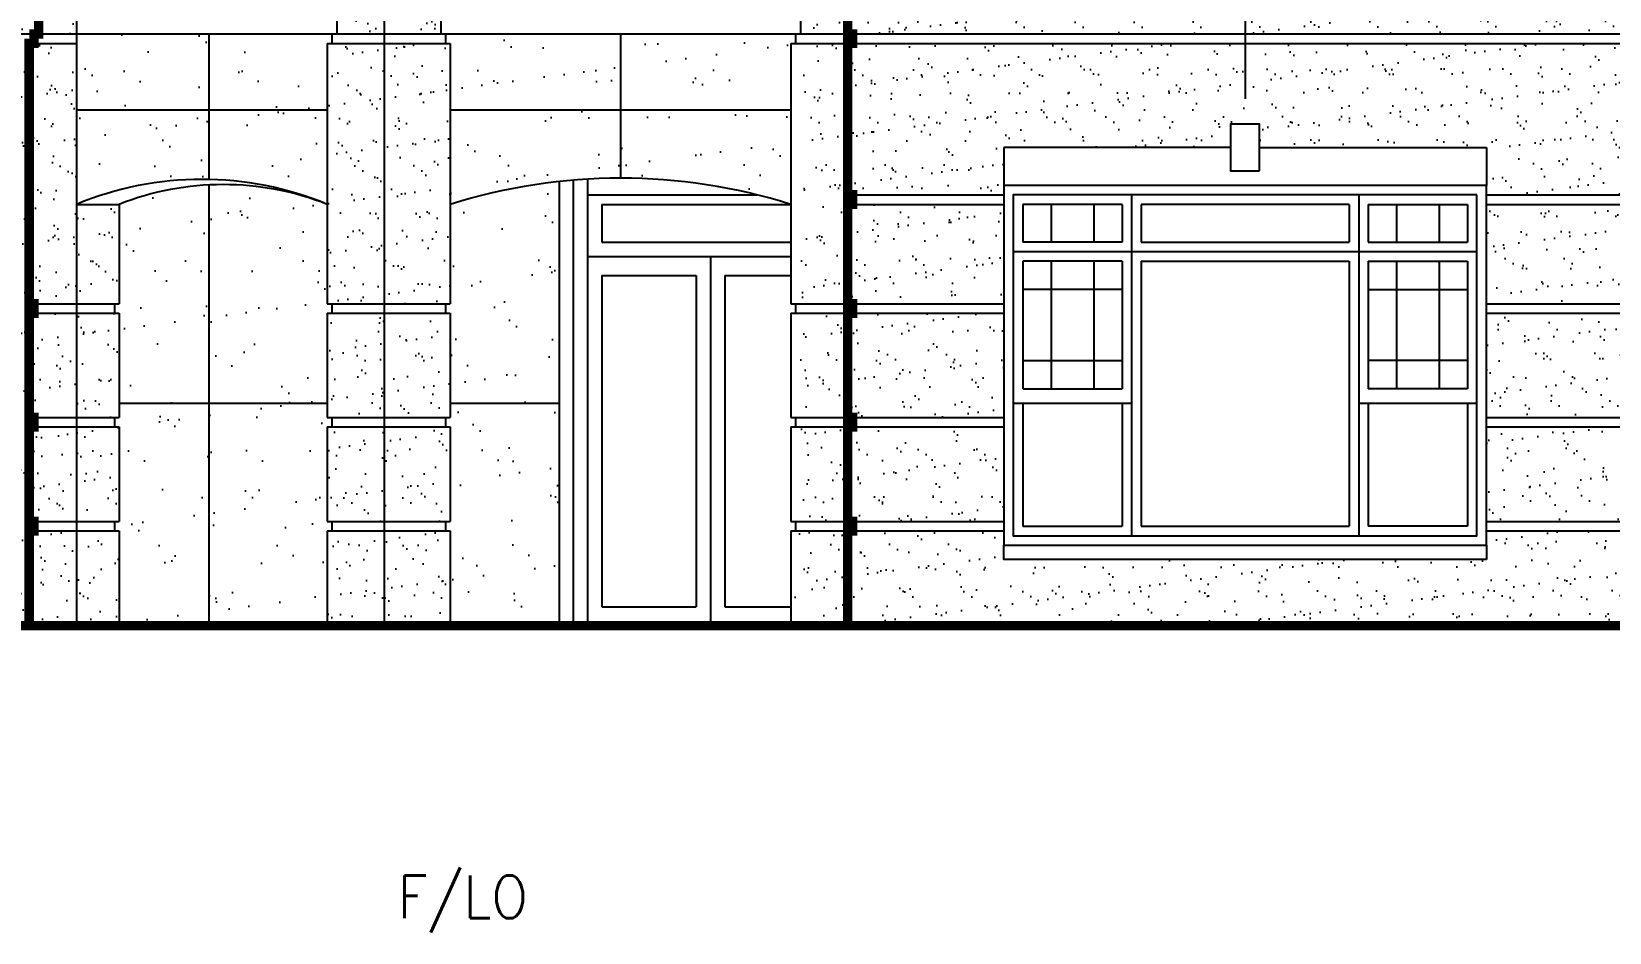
# Model space of a CAD drawing. Header units: inches. Extents: x 495 to 2623, y 393 to 2134.
# Drawn here: x 729.8 to 1063.3, y 1483.2 to 1673.5 of the extents above; entities that cross this region are included whole.
import ezdxf

# ---------------------------------------------------------------- set-up
doc = ezdxf.new("R2010")
doc.units = ezdxf.units.IN
doc.header["$LTSCALE"] = 0.5
doc.header["$MEASUREMENT"] = 0
for name, color, linetype in [('A-ANNO-NOTE', 7, 'Continuous'), ('A-DOOR', 3, 'Continuous'), ('A-ELEV', 2, 'Continuous'), ('A-ELEV-OTLN', 5, 'Continuous'), ('A-ELEV-PATT', 8, 'Continuous'), ('A-GLAZ-FULL', 3, 'Continuous'), ('A-SECT-IDEN', 7, 'Continuous')]:
    doc.layers.add(name, color=color, linetype=linetype)
doc.styles.add('NOTE', font='romans.shx', dxfattribs={"width": 0.9})

msp = doc.modelspace()

# ---------------------------------------------------------------- hatches: boundary and pattern name
at = {"layer": 'A-ELEV-PATT'}
h = msp.add_hatch(dxfattribs=at)
h.set_pattern_fill('AR-SAND', color=256, scale=4, style=0)
h.paths.add_polyline_path([(739.30977, 1720.96956), (731.30977, 1720.96956), (731.30977, 1672.96956), (739.30977, 1672.96956)])
h.paths.add_polyline_path([(747.30977, 1720.96956), (739.30977, 1720.96956), (739.30977, 1716.96956), (747.30977, 1716.96956)])
h.paths.add_polyline_path([(739.30977, 1670.96956), (729.30977, 1670.96956), (729.30977, 1615.96956), (739.30977, 1615.96956)])
h.paths.add_polyline_path([(739.30977, 1613.96956), (729.30977, 1613.96956), (729.30977, 1591.96956), (739.30977, 1591.96956)])
h.paths.add_polyline_path([(739.30977, 1589.96956), (729.30977, 1589.96956), (729.30977, 1569.96956), (739.30977, 1569.96956)])
h.paths.add_polyline_path([(739.30977, 1567.96956), (729.30977, 1567.96956), (729.30977, 1547.96956), (739.30977, 1547.96956)])
h.paths.add_polyline_path([(748.30977, 1567.96956), (739.30977, 1567.96956), (739.30977, 1547.96956), (748.30977, 1547.96956)])
h.paths.add_polyline_path([(748.30977, 1589.96956), (739.30977, 1589.96956), (739.30977, 1569.96956), (748.30977, 1569.96956)])
h.paths.add_polyline_path([(748.30977, 1613.96956), (739.30977, 1613.96956), (739.30977, 1591.96956), (748.30977, 1591.96956)])
h.paths.add_polyline_path([(748.30977, 1636.96956), (739.30977, 1636.96956), (739.30977, 1615.96956), (748.30977, 1615.96956)])
h = msp.add_hatch(dxfattribs=at)
h.set_pattern_fill('AR-SAND', color=256, scale=4, style=0)
h.paths.add_polyline_path([(818.30977, 1670.96956), (804.30977, 1670.96956), (804.30977, 1615.96956), (818.30977, 1615.96956)])
h.paths.add_polyline_path([(818.30977, 1613.96956), (804.30977, 1613.96956), (804.30977, 1591.96956), (818.30977, 1591.96956)])
h.paths.add_polyline_path([(818.30977, 1589.96956), (804.30977, 1589.96956), (804.30977, 1569.96956), (818.30977, 1569.96956)])
h.paths.add_polyline_path([(818.30977, 1567.96956), (804.30977, 1567.96956), (804.30977, 1547.96956), (818.30977, 1547.96956)])
h.paths.add_polyline_path([(804.30977, 1567.96956), (792.30977, 1567.96956), (792.30977, 1547.96956), (804.30977, 1547.96956)])
h.paths.add_polyline_path([(804.30977, 1589.96956), (792.30977, 1589.96956), (792.30977, 1569.96956), (804.30977, 1569.96956)])
h.paths.add_polyline_path([(804.30977, 1613.96956), (792.30977, 1613.96956), (792.30977, 1591.96956), (804.30977, 1591.96956)])
h.paths.add_polyline_path([(804.30977, 1670.96956), (792.30977, 1670.96956), (792.30977, 1615.96956), (804.30977, 1615.96956)])
h.paths.add_polyline_path([(804.30977, 1720.96956), (794.30977, 1720.96956), (794.30977, 1672.96956), (804.30977, 1672.96956)])
h.paths.add_polyline_path([(816.30977, 1720.96956), (804.30977, 1720.96956), (804.30977, 1672.96956), (816.30977, 1672.96956)])
h = msp.add_hatch(dxfattribs=at)
h.set_pattern_fill('AR-SAND', color=256, scale=4, style=0)
h.paths.add_polyline_path([(904.30977, 1720.96956), (892.30977, 1720.96956), (892.30977, 1672.96956), (902.30977, 1672.96956), (902.30977, 1683.96956, -1), (902.30977, 1687.96956), (904.30977, 1687.96956)])
h.paths.add_polyline_path([(902.30977, 1670.96956), (892.30977, 1670.96956), (892.30977, 1615.96956), (902.30977, 1615.96956), (902.30977, 1636.96956), (903.30977, 1636.96956), (903.30977, 1638.96956), (902.30977, 1638.96956)])
h.paths.add_polyline_path([(902.30977, 1613.96956), (892.30977, 1613.96956), (892.30977, 1591.96956), (902.30977, 1591.96956)])
h.paths.add_polyline_path([(902.30977, 1589.96956), (892.30977, 1589.96956), (892.30977, 1569.96956), (902.30977, 1569.96956)])
h.paths.add_polyline_path([(902.30977, 1567.96956), (890.30977, 1567.96956), (890.30977, 1547.96956), (902.30977, 1547.96956)])
h = msp.add_hatch(dxfattribs=at)
h.set_pattern_fill('AR-SAND', color=256, scale=4, style=0)
h.paths.add_polyline_path([(731.30977, 1687.96956), (673.66496, 1687.96956), (673.66496, 1672.96956), (731.30977, 1672.96956)])
h.paths.add_polyline_path([(729.30977, 1670.96956), (647.30977, 1670.96956), (647.30977, 1638.96956), (729.30977, 1638.96956)])
h.paths.add_polyline_path([(729.30977, 1636.96956), (647.30977, 1636.96956), (647.30977, 1615.96956), (729.30977, 1615.96956)])
h.paths.add_polyline_path([(729.30977, 1613.96956), (647.30977, 1613.96956), (647.30977, 1591.96956), (729.30977, 1591.96956)])
h.paths.add_polyline_path([(729.30977, 1589.96956), (647.30977, 1589.96956), (647.30977, 1569.96956), (729.30977, 1569.96956)])
h.paths.add_polyline_path([(729.30977, 1567.96956), (647.30977, 1567.96956), (647.30977, 1547.96956), (729.30977, 1547.96956)])
h.paths.add_polyline_path([(673.66496, 1687.96956), (647.30977, 1687.96956), (647.30977, 1672.96956), (673.66496, 1672.96956)])
h = msp.add_hatch(dxfattribs=at)
h.set_pattern_fill('AR-SAND', color=256, scale=4, style=0)
h.paths.add_polyline_path([(1066.30977, 1683.96956), (986.30977, 1683.96956), (986.30977, 1672.96956), (1066.30977, 1672.96956)])
h.paths.add_polyline_path([(986.30977, 1683.96956), (902.30977, 1683.96956), (902.30977, 1672.96956), (986.30977, 1672.96956)])
h.paths.add_polyline_path([(1066.30977, 1670.96956), (902.30977, 1670.96956), (902.30977, 1638.96956), (935.30977, 1638.96956), (935.30977, 1640.96956), (935.30977, 1648.96956), (983.30977, 1648.96956), (983.30977, 1653.96956), (989.30977, 1653.96956), (989.30977, 1648.96956), (1037.30977, 1648.96956), (1037.30977, 1640.96956), (1037.30977, 1638.96956), (1066.30977, 1638.96956)])
h.paths.add_polyline_path([(1066.30977, 1636.96956), (1037.30977, 1636.96956), (1037.30977, 1615.96956), (1066.30977, 1615.96956)])
h.paths.add_polyline_path([(1066.30977, 1613.96956), (1037.30977, 1613.96956), (1037.30977, 1591.96956), (1066.30977, 1591.96956)])
h.paths.add_polyline_path([(1066.30977, 1589.96956), (1037.30977, 1589.96956), (1037.30977, 1569.96956), (1066.30977, 1569.96956)])
h.paths.add_polyline_path([(1066.30977, 1567.96956), (1037.30977, 1567.96956), (1037.30977, 1564.96956), (1037.30977, 1561.96956), (935.30977, 1561.96956), (935.30977, 1564.96956), (935.30977, 1567.96956), (902.30977, 1567.96956), (902.30977, 1547.96956), (1066.30977, 1547.96956)])
h.paths.add_polyline_path([(935.30977, 1589.96956), (902.30977, 1589.96956), (902.30977, 1569.96956), (935.30977, 1569.96956)])
h.paths.add_polyline_path([(935.30977, 1613.96956), (902.30977, 1613.96956), (902.30977, 1591.96956), (935.30977, 1591.96956)])
h.paths.add_polyline_path([(935.30977, 1636.96956), (902.30977, 1636.96956), (902.30977, 1615.96956), (935.30977, 1615.96956)])
h = msp.add_hatch(dxfattribs=at)
h.set_pattern_fill('AR-SAND', color=256, scale=8, style=0)
h.paths.add_polyline_path([(767.30977, 1672.96956), (739.30977, 1672.96956), (739.30977, 1656.96956), (767.30977, 1656.96956)])
h.paths.add_polyline_path([(767.30977, 1656.96956), (739.30977, 1656.96956), (739.30977, 1636.96956, -0.104209794), (767.30977, 1642.23725)])
h.paths.add_polyline_path([(792.30977, 1656.96956), (767.30977, 1656.96956), (767.30977, 1642.23725, -0.093248063), (792.30977, 1636.96956)])
h.paths.add_polyline_path([(792.30977, 1670.96956), (793.30977, 1670.96956), (793.30977, 1672.96956), (767.30977, 1672.96956), (767.30977, 1656.96956), (792.30977, 1656.96956)])
h = msp.add_hatch(dxfattribs=at)
h.set_pattern_fill('AR-SAND', color=256, scale=8, style=0)
h.paths.add_polyline_path([(854.30977, 1656.96956), (818.30977, 1656.96956), (818.30977, 1636.96956, -0.076320834), (854.30977, 1642.49685)])
h.paths.add_polyline_path([(854.30977, 1672.96956), (817.30977, 1672.96956), (817.30977, 1670.96956), (818.30977, 1670.96956), (818.30977, 1656.96956), (854.30977, 1656.96956)])
h.paths.add_polyline_path([(890.30977, 1670.96956), (891.30977, 1670.96956), (891.30977, 1672.96956), (890.30977, 1672.96956), (854.30977, 1672.96956), (854.30977, 1656.96956), (890.30977, 1656.96956)])
h.paths.add_polyline_path([(890.30977, 1656.96956), (854.30977, 1656.96956), (854.30977, 1642.49685, -0.076320834), (890.30977, 1636.96956)])
h = msp.add_hatch(dxfattribs=at)
h.set_pattern_fill('AR-SAND', color=256, scale=8, style=0)
h.paths.add_polyline_path([(767.30977, 1641.06289, 0.0813251), (748.30977, 1636.96956), (748.30977, 1615.96956), (747.30977, 1615.96956), (747.30977, 1613.96956), (748.30977, 1613.96956), (748.30977, 1594.96956), (767.30977, 1594.96956)])
h.paths.add_polyline_path([(767.30977, 1594.96956), (748.30977, 1594.96956), (748.30977, 1591.96956), (747.30977, 1591.96956), (747.30977, 1589.96956), (748.30977, 1589.96956), (748.30977, 1569.96956), (747.30977, 1569.96956), (747.30977, 1567.96956), (748.30977, 1567.96956), (748.30977, 1547.96956), (767.30977, 1547.96956)])
h.paths.add_polyline_path([(792.30977, 1613.96956), (793.30977, 1613.96956), (793.30977, 1615.96956), (792.30977, 1615.96956), (792.30977, 1636.96956, 0.106497422), (767.30977, 1641.06289), (767.30977, 1594.96956), (792.30977, 1594.96956)])
h.paths.add_polyline_path([(792.30977, 1589.96956), (793.30977, 1589.96956), (793.30977, 1591.96956), (792.30977, 1591.96956), (792.30977, 1594.96956), (767.30977, 1594.96956), (767.30977, 1547.96956), (792.30977, 1547.96956), (792.30977, 1567.96956), (793.30977, 1567.96956), (793.30977, 1569.96956), (792.30977, 1569.96956)])
h = msp.add_hatch(dxfattribs=at)
h.set_pattern_fill('AR-SAND', color=256, scale=8, style=0)
h.paths.add_polyline_path([(841.30977, 1641.79061, 0.049075915), (818.30977, 1636.96956), (818.30977, 1615.96956), (817.30977, 1615.96956), (817.30977, 1613.96956), (818.30977, 1613.96956), (818.30977, 1594.96956), (841.30977, 1594.96956)])
h.paths.add_polyline_path([(841.30977, 1594.96956), (818.30977, 1594.96956), (818.30977, 1591.96956), (817.30977, 1591.96956), (817.30977, 1589.96956), (818.30977, 1589.96956), (818.30977, 1569.96956), (817.30977, 1569.96956), (817.30977, 1567.96956), (818.30977, 1567.96956), (818.30977, 1547.96956), (841.30977, 1547.96956)])

# ---------------------------------------------------------------- linework, layer by layer
at = {"layer": 'A-DOOR'}
for p, q in [((844.30977, 1642.07946), (844.30977, 1547.96956)), ((847.30977, 1642.29251), (847.30977, 1547.96956)), ((847.30977, 1638.96956), (883.19072, 1638.96956)), ((850.30977, 1636.96956), (890.30977, 1636.96956)), ((850.30977, 1636.96956), (850.30977, 1628.96956)), ((850.30977, 1628.96956), (890.30977, 1628.96956)), ((847.30977, 1625.96956), (890.30977, 1625.96956)), ((873.30977, 1625.96956), (873.30977, 1547.96956)), ((850.30977, 1621.96956), (870.30977, 1621.96956)), ((850.30977, 1621.96956), (850.30977, 1551.96956)), ((870.30977, 1621.96956), (870.30977, 1551.96956)), ((876.30977, 1621.96956), (876.30977, 1551.96956)), ((876.30977, 1621.96956), (890.30977, 1621.96956)), ((850.30977, 1551.96956), (870.30977, 1551.96956)), ((876.30977, 1551.96956), (890.30977, 1551.96956))]:
    msp.add_line(p, q, dxfattribs=at)
at = {"layer": 'A-ELEV'}
for p, q in [((739.30977, 1845.96956), (739.30977, 1547.96956)), ((804.30977, 1845.96956), (804.30977, 1547.96956)), ((794.30977, 1720.96956), (794.30977, 1672.96956)), ((816.30977, 1720.96956), (816.30977, 1672.96956)), ((892.30977, 1720.96956), (892.30977, 1672.96956)), ((647.30977, 1672.96956), (730.30977, 1672.96956)), ((730.30977, 1670.96956), (739.30977, 1670.96956)), ((731.30977, 1672.96956), (739.30977, 1672.96956)), ((739.30977, 1672.96956), (794.30977, 1672.96956)), ((767.30977, 1672.96956), (767.30977, 1642.23725)), ((792.30977, 1670.96956), (818.30977, 1670.96956)), ((792.30977, 1670.96956), (792.30977, 1615.96956)), ((793.30977, 1672.96956), (793.30977, 1670.96956)), ((793.30977, 1672.96956), (817.30977, 1672.96956)), ((816.30977, 1672.96956), (892.30977, 1672.96956)), ((817.30977, 1672.96956), (817.30977, 1670.96956)), ((818.30977, 1670.96956), (818.30977, 1615.96956)), ((854.30977, 1672.96956), (854.30977, 1642.49685)), ((890.30977, 1672.96956), (1203.30977, 1672.96956)), ((890.30977, 1670.96956), (1203.30977, 1670.96956)), ((890.30977, 1670.96956), (890.30977, 1615.96956)), ((891.30977, 1672.96956), (891.30977, 1670.96956)), ((739.30977, 1656.96956), (792.30977, 1656.96956)), ((818.30977, 1656.96956), (890.30977, 1656.96956)), ((935.30977, 1648.96956), (935.30977, 1640.96956)), ((983.30977, 1648.96956), (935.30977, 1648.96956)), ((989.30977, 1648.96956), (1037.30977, 1648.96956)), ((1037.30977, 1648.96956), (1037.30977, 1640.96956)), ((767.30977, 1641.06289), (767.30977, 1547.96956)), ((841.30977, 1641.79061), (841.30977, 1547.96956)), ((1037.30977, 1640.96956), (935.30977, 1640.96956)), ((902.30977, 1638.96956), (935.30977, 1638.96956)), ((1037.30977, 1638.96956), (1095.30977, 1638.96956)), ((739.30977, 1636.96956), (748.30977, 1636.96956)), ((748.30977, 1636.96956), (748.30977, 1615.96956)), ((902.30977, 1636.96956), (935.30977, 1636.96956)), ((1037.30977, 1636.96956), (1095.30977, 1636.96956)), ((730.30977, 1615.96956), (748.30977, 1615.96956)), ((747.30977, 1615.96956), (747.30977, 1613.96956)), ((792.30977, 1615.96956), (818.30977, 1615.96956)), ((793.30977, 1615.96956), (793.30977, 1613.96956)), ((817.30977, 1615.96956), (817.30977, 1613.96956)), ((890.30977, 1615.96956), (935.30977, 1615.96956)), ((891.30977, 1615.96956), (891.30977, 1613.96956)), ((1037.30977, 1615.96956), (1095.30977, 1615.96956)), ((730.30977, 1613.96956), (748.30977, 1613.96956)), ((748.30977, 1613.96956), (748.30977, 1591.96956)), ((792.30977, 1613.96956), (818.30977, 1613.96956)), ((792.30977, 1613.96956), (792.30977, 1591.96956)), ((818.30977, 1613.96956), (818.30977, 1591.96956)), ((890.30977, 1613.96956), (935.30977, 1613.96956)), ((890.30977, 1613.96956), (890.30977, 1591.96956)), ((1037.30977, 1613.96956), (1095.30977, 1613.96956)), ((748.30977, 1594.96956), (792.30977, 1594.96956)), ((818.30977, 1594.96956), (841.30977, 1594.96956)), ((730.30977, 1591.96956), (748.30977, 1591.96956)), ((747.30977, 1591.96956), (747.30977, 1589.96956)), ((792.30977, 1591.96956), (818.30977, 1591.96956)), ((793.30977, 1591.96956), (793.30977, 1589.96956)), ((817.30977, 1591.96956), (817.30977, 1589.96956)), ((890.30977, 1591.96956), (935.30977, 1591.96956)), ((891.30977, 1591.96956), (891.30977, 1589.96956)), ((1037.30977, 1591.96956), (1095.30977, 1591.96956)), ((730.30977, 1589.96956), (748.30977, 1589.96956)), ((748.30977, 1589.96956), (748.30977, 1569.96956)), ((792.30977, 1589.96956), (818.30977, 1589.96956)), ((792.30977, 1589.96956), (792.30977, 1569.96956)), ((818.30977, 1589.96956), (818.30977, 1569.96956)), ((890.30977, 1589.96956), (935.30977, 1589.96956)), ((890.30977, 1589.96956), (890.30977, 1569.96956)), ((1037.30977, 1589.96956), (1095.30977, 1589.96956)), ((730.30977, 1569.96956), (748.30977, 1569.96956)), ((730.30977, 1567.96956), (748.30977, 1567.96956)), ((747.30977, 1569.96956), (747.30977, 1567.96956)), ((748.30977, 1567.96956), (748.30977, 1547.96956)), ((792.30977, 1569.96956), (818.30977, 1569.96956)), ((792.30977, 1567.96956), (818.30977, 1567.96956)), ((792.30977, 1567.96956), (792.30977, 1547.96956)), ((793.30977, 1569.96956), (793.30977, 1567.96956)), ((817.30977, 1569.96956), (817.30977, 1567.96956)), ((818.30977, 1567.96956), (818.30977, 1547.96956)), ((890.30977, 1569.96956), (935.30977, 1569.96956)), ((890.30977, 1567.96956), (935.30977, 1567.96956)), ((890.30977, 1567.96956), (890.30977, 1547.96956)), ((891.30977, 1569.96956), (891.30977, 1567.96956)), ((1037.30977, 1569.96956), (1095.30977, 1569.96956)), ((1037.30977, 1567.96956), (1095.30977, 1567.96956))]:
    msp.add_line(p, q, dxfattribs=at)
for points in [[(989.30977, 1643.96956), (983.30977, 1643.96956), (983.30977, 1653.96956), (989.30977, 1653.96956)], [(1037.30977, 1561.96956), (935.30977, 1561.96956), (935.30977, 1564.96956), (1037.30977, 1564.96956)]]:
    msp.add_lwpolyline(points, close=True, dxfattribs=at)
for centre, radius, start, end in [((765.80977, 1573.16068), 69.09285, 67.4467541, 112.5532459), ((770.30977, 1580.99496), 60.14279, 68.5434138, 111.4565862), ((854.30977, 1522.49685), 120, 72.5423969, 107.4576031)]:
    msp.add_arc(centre, radius, start, end, dxfattribs=at)
at = {"layer": 'A-ELEV-OTLN', "const_width": 2}
for points in [[(731.30977, 1720.96956), (731.30977, 1672.96956), (730.30977, 1672.96956), (730.30977, 1670.96956), (729.30977, 1670.96956), (729.30977, 1615.96956), (730.30977, 1615.96956), (730.30977, 1613.96956), (729.30977, 1613.96956), (729.30977, 1591.96956), (730.30977, 1591.96956), (730.30977, 1589.96956), (729.30977, 1589.96956), (729.30977, 1569.96956), (730.30977, 1569.96956), (730.30977, 1567.96956), (729.30977, 1567.96956), (729.30977, 1547.96956)], [(496.36086, 1547.96956), (2622.01166, 1547.96956)]]:
    msp.add_lwpolyline(points, dxfattribs=at)
msp.add_lwpolyline([(902.30977, 1547.96956), (902.30977, 1567.96956), (903.30977, 1567.96956), (903.30977, 1569.96956), (902.30977, 1569.96956), (902.30977, 1589.96956), (903.30977, 1589.96956), (903.30977, 1591.96956), (902.30977, 1591.96956), (902.30977, 1613.96956), (903.30977, 1613.96956), (903.30977, 1615.96956), (902.30977, 1615.96956), (902.30977, 1636.96956), (903.30977, 1636.96956), (903.30977, 1638.96956), (902.30977, 1638.96956), (902.30977, 1670.96956), (903.30977, 1670.96956), (903.30977, 1672.96956), (902.30977, 1672.96956), (902.30977, 1683.96956, -1), (902.30977, 1687.96956), (1314.30977, 1687.96956, -1)], format="xyb", dxfattribs=at)
at = {"layer": 'A-GLAZ-FULL'}
for p, q in [((962.30977, 1638.96956), (962.30977, 1566.96956)), ((1010.30977, 1638.96956), (1010.30977, 1566.96956)), ((939.30977, 1636.96956), (939.30977, 1628.96956)), ((960.30977, 1636.96956), (939.30977, 1636.96956)), ((945.30977, 1636.96956), (945.30977, 1628.96956)), ((954.30977, 1636.96956), (954.30977, 1628.96956)), ((960.30977, 1636.96956), (960.30977, 1628.96956)), ((1008.30977, 1636.96956), (964.30977, 1636.96956)), ((964.30977, 1636.96956), (964.30977, 1628.96956)), ((1008.30977, 1636.96956), (1008.30977, 1628.96956)), ((1012.30977, 1636.96956), (1012.30977, 1628.96956)), ((1012.30977, 1636.96956), (1033.30977, 1636.96956)), ((1018.30977, 1636.96956), (1018.30977, 1628.96956)), ((1027.30977, 1636.96956), (1027.30977, 1628.96956)), ((1033.30977, 1636.96956), (1033.30977, 1628.96956)), ((960.30977, 1628.96956), (939.30977, 1628.96956)), ((964.30977, 1628.96956), (1008.30977, 1628.96956)), ((1012.30977, 1628.96956), (1033.30977, 1628.96956)), ((1035.30977, 1626.96956), (937.30977, 1626.96956)), ((939.30977, 1624.96956), (939.30977, 1597.96956)), ((960.30977, 1624.96956), (939.30977, 1624.96956)), ((945.30977, 1624.96956), (945.30977, 1597.96956)), ((954.30977, 1624.96956), (954.30977, 1597.96956)), ((960.30977, 1624.96956), (960.30977, 1597.96956)), ((964.30977, 1624.96956), (964.30977, 1568.96956)), ((964.30977, 1624.96956), (1008.30977, 1624.96956)), ((1008.30977, 1624.96956), (1008.30977, 1568.96956)), ((1012.30977, 1624.96956), (1033.30977, 1624.96956)), ((1012.30977, 1624.96956), (1012.30977, 1597.96956)), ((1018.30977, 1624.96956), (1018.30977, 1597.96956)), ((1027.30977, 1624.96956), (1027.30977, 1597.96956)), ((1033.30977, 1624.96956), (1033.30977, 1597.96956)), ((960.30977, 1618.96956), (939.30977, 1618.96956)), ((1012.30977, 1618.96956), (1033.30977, 1618.96956)), ((939.30977, 1603.96956), (960.30977, 1603.96956)), ((1033.30977, 1603.96956), (1012.30977, 1603.96956)), ((939.30977, 1597.96956), (960.30977, 1597.96956)), ((1033.30977, 1597.96956), (1012.30977, 1597.96956)), ((937.30977, 1594.96956), (962.30977, 1594.96956)), ((939.30977, 1594.96956), (939.30977, 1568.96956)), ((960.30977, 1594.96956), (960.30977, 1568.96956)), ((1010.30977, 1594.96956), (1035.30977, 1594.96956)), ((1012.30977, 1594.96956), (1012.30977, 1568.96956)), ((1033.30977, 1594.96956), (1033.30977, 1568.96956)), ((939.30977, 1568.96956), (960.30977, 1568.96956)), ((964.30977, 1568.96956), (1008.30977, 1568.96956)), ((1033.30977, 1568.96956), (1012.30977, 1568.96956))]:
    msp.add_line(p, q, dxfattribs=at)
for points in [[(1037.30977, 1640.96956), (935.30977, 1640.96956), (935.30977, 1564.96956), (1037.30977, 1564.96956)], [(1035.30977, 1638.96956), (937.30977, 1638.96956), (937.30977, 1566.96956), (1035.30977, 1566.96956)]]:
    msp.add_lwpolyline(points, close=True, dxfattribs=at)
at = {"layer": 'A-SECT-IDEN'}
msp.add_line((986.30977, 1694.96956), (986.30977, 1659.28304), dxfattribs=at)

# ---------------------------------------------------------------- texts
at = {"layer": 'A-ANNO-NOTE', "style": 'NOTE', "width": 0.9}
msp.add_text('F/LO', height=9, dxfattribs=at).set_placement((807.22878, 1486.15847))

doc.saveas('drawing.dxf')
